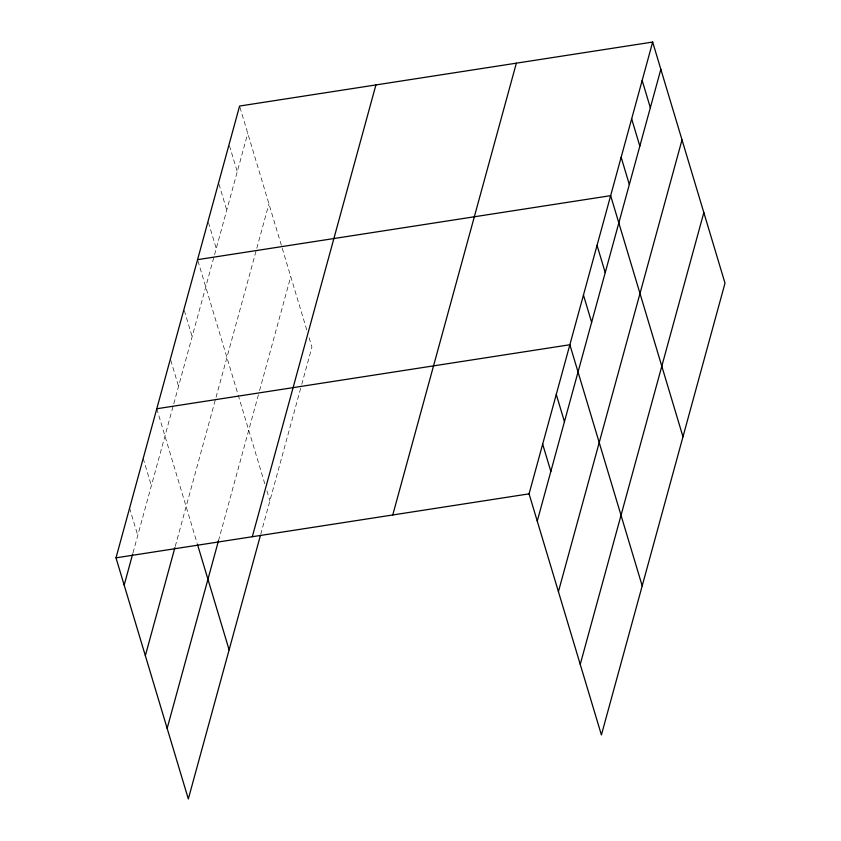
<?xml version="1.0" encoding="UTF-8"?>
<svg xmlns="http://www.w3.org/2000/svg" width="841" height="841" viewBox="0 0 841 841"><rect width="100%" height="100%" fill="white"/><g stroke="black" fill="none" stroke-linecap="round" stroke-linejoin="round"><path stroke-width="0.63" stroke-dasharray="4.21 3.15" d="M133.015 552.8L247.769 133.309M175.254 546.345L268.941 203.879M218.481 540.774L259.238 391.79M259.575 390.56L290.755 276.584M260.731 534.308L301.414 385.556M301.761 384.316L311.927 347.154L308.952 337.252M239.958 107.291L307.091 331.06M229.456 145.693L237.267 171.711M218.954 184.095L226.755 210.113M208.442 222.497L216.253 248.516M197.94 260.899L237.824 393.84M238.203 395.102L265.073 484.668M266.933 490.86L269.898 500.763M184.347 310.602L192.147 336.621M170.755 360.295L178.555 386.313M156.783 408.758L197.036 542.939M143.191 458.45L151.369 485.709M129.588 508.153L137.766 535.412"/><path stroke-width="1.26" d="M260.384 535.559L188.331 798.95L115.995 557.846L239.59 106.05L652.669 42.05L725.005 283.154L601.41 734.95L529.073 493.846L652.669 42.05M124.174 585.105L132.668 554.04M145.346 655.675L174.917 547.586M167.159 728.38L218.481 540.774M252.311 536.726L375.906 84.93M392.758 514.965L516.353 63.17M537.252 521.105L660.847 69.309M558.424 591.675L682.019 139.879M580.237 664.379L703.833 212.584M197.572 259.659L610.65 195.659L682.976 436.763M156.783 408.758L569.862 344.747L642.198 585.851M115.995 557.846L529.073 493.846M642.167 80.452L650.345 107.711M631.654 118.854L639.833 146.113M621.152 157.256L629.331 184.515M597.047 245.362L605.226 272.61M583.454 295.054L591.633 322.313M556.269 394.45L564.448 421.709M542.666 444.143L550.844 471.402M197.414 544.19L229.12 649.862"/></g></svg>
